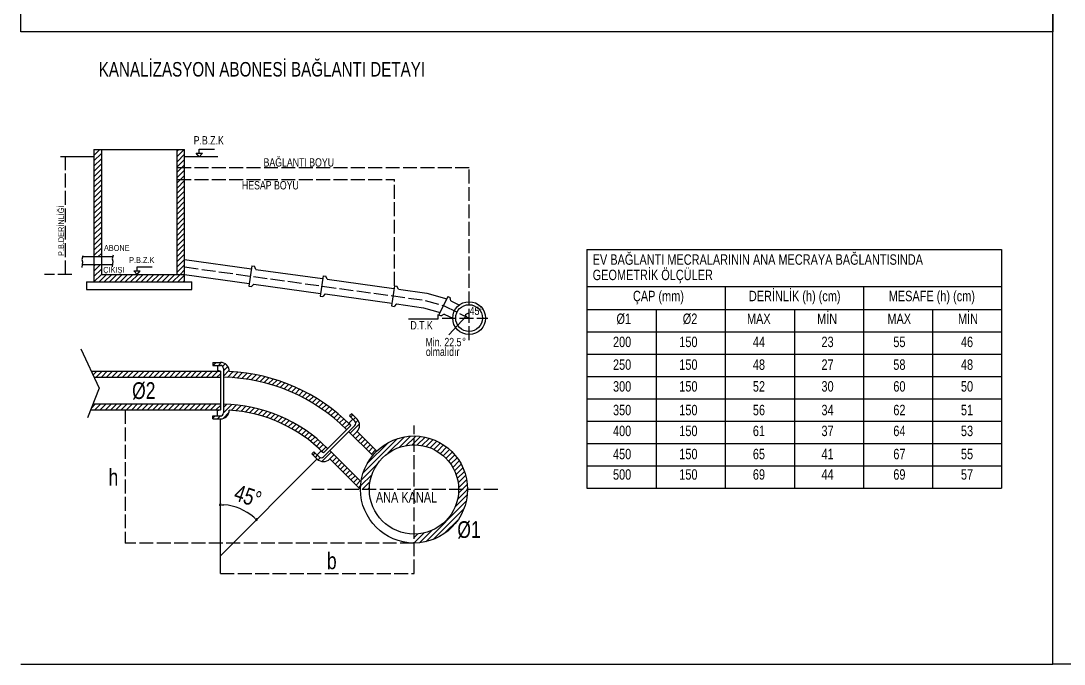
# Model space of a CAD drawing. Header units: centimetres. Extents: x 14449 to 53524, y -19051 to -10746.
# Drawn here: x 22043 to 23844, y -18783 to -17674 of the extents above; entities that cross this region are included whole.
import ezdxf

# ---------------------------------------------------------------- set-up
doc = ezdxf.new("R2010")
doc.units = ezdxf.units.CM
doc.linetypes.add('ACAD_ISO02W100', pattern=[15, 12, -3])
doc.linetypes.add('DASHDOT', pattern=[1, 0.5, -0.25, 0, -0.25])
for name, color, linetype in [('ESYA', 11, 'Continuous'), ('MIYA1', 43, 'Continuous'), ('SIVA', 6, 'Continuous')]:
    doc.layers.add(name, color=color, linetype=linetype)
doc.styles.add('M-UC-100', font='arial.ttf', dxfattribs={"height": 30})

msp = doc.modelspace()

# ---------------------------------------------------------------- linework, layer by layer
at = {"color": 2, "lineweight": 25}
for points in [[(22043.1, -17693.3), (22043.1, -16583.5), (23824.3, -16583.5), (23824.3, -17693.3)], [(23824.3, -16583.5), (25482.9, -16583.5), (25482.9, -18783.5), (23824.3, -18783.5)]]:
    msp.add_lwpolyline(points, close=True, dxfattribs=at)
msp.add_lwpolyline([(22043.1, -18783.5), (23824.3, -18783.5), (23824.3, -17693.3)], dxfattribs=at)
at = {"layer": 'ESYA', "color": 1, "linetype": 'ByBlock'}
for p, q in [((22390.5, -18508.7), (22393.5, -18508.8)), ((22447.5, -18532.3), (22445.4, -18530.2))]:
    msp.add_line(p, q, dxfattribs=at)
for centre, start, end in [((22387.5, -18508.6), 358.0468, 178.0468), ((22387.5, -18508.6), 178.0468, 358.0468), ((22449.7, -18534.3), 136.9532, 316.9532), ((22449.7, -18534.3), 316.9532, 136.9532)]:
    msp.add_arc(centre, 1.5, start, end, dxfattribs=at)
at = {"layer": 'SIVA', "color": 1, "ltscale": 5}
for p, q in [((22169.1, -17896.1), (22169.1, -18124.4)), ((22169.1, -17896.1), (22182, -17896.1)), ((22169.1, -17897.5), (22170.6, -17896.1)), ((22169.1, -17906.6), (22179.6, -17896.1)), ((22182, -17896.1), (22182, -18111.5)), ((22182, -17896.1), (22312.8, -17896.1)), ((22312.8, -18111.5), (22312.8, -17896.1)), ((22312.8, -17896.1), (22325.6, -17896.1)), ((22312.8, -17899), (22315.7, -17896.1)), ((22312.8, -17908), (22324.7, -17896.1)), ((22325.6, -18124.4), (22325.6, -17896.1)), ((22351.1, -17902.2), (22351.1, -17895.5)), ((22351.1, -17895.5), (22377.3, -17895.5)), ((22169.1, -17908.5), (22111.6, -17908.5)), ((22169.1, -17915.7), (22182, -17902.8)), ((22169.1, -17924.7), (22182, -17911.9)), ((22312.8, -17917.1), (22325.6, -17904.3)), ((22312.8, -17926.2), (22325.6, -17913.4)), ((22383.2, -17908.5), (22325.6, -17908.5)), ((22351.1, -17908.5), (22345.6, -17902.2)), ((22345.6, -17902.2), (22356.6, -17902.2)), ((22351.1, -17908.5), (22356.6, -17902.2)), ((22169.1, -17933.8), (22182, -17921)), ((22169.1, -17942.9), (22182, -17930)), ((22312.8, -17935.3), (22320.9, -17927.2)), ((22312.8, -17944.3), (22325.6, -17931.5)), ((22320.9, -17927.2), (22325.6, -17922.4)), ((22169.1, -17951.9), (22182, -17939.1)), ((22169.1, -17961), (22182, -17948.2)), ((22312.8, -17953.4), (22318.6, -17947.6)), ((22312.8, -17962.5), (22325.6, -17949.6)), ((22318.6, -17947.6), (22325.6, -17940.6)), ((22169.1, -17970.1), (22182, -17957.2)), ((22169.1, -17979.1), (22182, -17966.3)), ((22312.8, -17971.5), (22325.6, -17958.7)), ((22312.8, -17980.6), (22325.6, -17967.8)), ((22169.1, -17988.2), (22182, -17975.4)), ((22169.1, -17997.3), (22182, -17984.4)), ((22312.8, -17989.7), (22325.6, -17976.8)), ((22312.8, -17998.7), (22325.6, -17985.9)), ((22169.1, -18006.3), (22182, -17993.5)), ((22169.1, -18015.4), (22182, -18002.6)), ((22312.8, -18007.8), (22325.6, -17995)), ((22312.8, -18016.9), (22325.6, -18004)), ((22169.1, -18024.5), (22182, -18011.7)), ((22169.1, -18033.5), (22182, -18020.7)), ((22312.8, -18025.9), (22325.6, -18013.1)), ((22312.8, -18035), (22325.6, -18022.2)), ((22169.1, -18042.6), (22182, -18029.8)), ((22169.1, -18051.7), (22182, -18038.9)), ((22312.8, -18044.1), (22325.6, -18031.2)), ((22312.8, -18053.1), (22325.6, -18040.3)), ((22169.1, -18060.8), (22182, -18047.9)), ((22169.1, -18069.8), (22182, -18057)), ((22312.8, -18062.2), (22325.6, -18049.4)), ((22312.8, -18071.3), (22325.6, -18058.5)), ((22169.1, -18078.9), (22182, -18066.1)), ((22175.9, -18081.2), (22182, -18075.1)), ((22312.8, -18080.3), (22325.6, -18067.5)), ((22312.8, -18089.4), (22325.6, -18076.6)), ((23020.2, -18068.7), (23735.8, -18068.7)), ((23020.2, -18068.7), (23020.2, -18479.9)), ((23735.8, -18068.7), (23735.8, -18479.9)), ((22150.2, -18079.2), (22148.3, -18085.6)), ((22148.3, -18085.6), (22149.7, -18089.7)), ((22149.7, -18089.7), (22148.5, -18099.4)), ((22201.3, -18095.1), (22149, -18095.1)), ((22201.5, -18081.2), (22149.6, -18081.2)), ((22169.1, -18097), (22171.1, -18095.1)), ((22169.1, -18106.1), (22180.1, -18095.1)), ((22202.6, -18078), (22200.7, -18084.4)), ((22200.7, -18084.4), (22202.1, -18088.5)), ((22202.1, -18088.5), (22200.9, -18098.2)), ((22312.8, -18098.5), (22325.6, -18085.7)), ((22312.8, -18107.6), (22325.6, -18094.7)), ((22325.6, -18085.7), (22440.9, -18101.6)), ((22169.1, -18115.2), (22182, -18102.3)), ((22169.1, -18124.2), (22182, -18111.4)), ((22178.1, -18124.4), (22190.9, -18111.5)), ((22182, -18111.5), (22325.6, -18111.5)), ((22187.1, -18124.4), (22200, -18111.5)), ((22196.2, -18124.4), (22209, -18111.5)), ((22205.3, -18124.4), (22218.1, -18111.5)), ((22214.3, -18124.4), (22227.2, -18111.5)), ((22223.4, -18124.4), (22236.2, -18111.5)), ((22232.5, -18124.4), (22245.3, -18111.5)), ((22243.7, -18111.5), (22238.2, -18105.3)), ((22238.2, -18105.3), (22249.2, -18105.3)), ((22241.6, -18124.4), (22254.4, -18111.5)), ((22243.7, -18098.5), (22269.9, -18098.5)), ((22243.7, -18105.3), (22243.7, -18098.5)), ((22243.7, -18111.5), (22249.2, -18105.3)), ((22250.6, -18124.4), (22263.4, -18111.5)), ((22259.7, -18124.4), (22272.5, -18111.5)), ((22268.8, -18124.4), (22281.6, -18111.5)), ((22277.8, -18124.4), (22290.7, -18111.5)), ((22286.9, -18124.4), (22299.7, -18111.5)), ((22296, -18124.4), (22308.8, -18111.5)), ((22305, -18124.4), (22317.9, -18111.5)), ((22314.1, -18124.4), (22325.6, -18112.9)), ((22317.9, -18111.5), (22325.6, -18103.8)), ((22325.6, -18111.5), (22437.4, -18127.1)), ((22441.6, -18096.9), (22436.7, -18131.8)), ((22441.6, -18096.9), (22446.1, -18097.5)), ((22448.7, -18102.7), (22446.1, -18097.5)), ((22448.7, -18102.7), (22564, -18118.7)), ((22156.3, -18124.4), (22338.4, -18124.4)), ((22156.3, -18124.4), (22156.3, -18137.2)), ((22323.2, -18124.4), (22325.6, -18121.9)), ((22338.4, -18137.2), (22338.4, -18124.4)), ((22436.7, -18131.8), (22441.3, -18132.4)), ((22445.2, -18128.1), (22441.3, -18132.4)), ((22445.2, -18128.1), (22560.5, -18144.1)), ((22564.7, -18114), (22559.8, -18148.9)), ((22564.7, -18114), (22569.2, -18114.6)), ((22571.8, -18119.8), (22569.2, -18114.6)), ((22571.8, -18119.8), (22687.1, -18135.8)), ((22687.7, -18131.1), (22682.9, -18165.9)), ((22687.7, -18131.1), (22692.2, -18131.7)), ((22694.8, -18136.9), (22692.2, -18131.7)), ((22156.3, -18137.2), (22338.4, -18137.2)), ((22559.8, -18148.9), (22564.3, -18149.5)), ((22568.2, -18145.2), (22564.3, -18149.5)), ((22568.2, -18145.2), (22683.5, -18161.2)), ((22694.8, -18136.9), (22743.5, -18143.6)), ((22743.5, -18143.6), (22778.1, -18153.5)), ((22780.2, -18149.3), (22764.7, -18180.9)), ((22780.2, -18149.3), (22784.3, -18151.3)), ((23020.2, -18132.3), (23735.8, -18132.3)), ((23258.7, -18132.3), (23258.7, -18479.9)), ((23497.3, -18132.3), (23497.3, -18479.9)), ((22682.9, -18165.9), (22687.4, -18166.5)), ((22691.3, -18162.3), (22687.4, -18166.5)), ((22691.3, -18162.3), (22738.2, -18168.8)), ((22785.1, -18157), (22784.3, -18151.3)), ((22785.1, -18157), (22800.4, -18164.5)), ((22738.2, -18168.8), (22766.6, -18176.9)), ((22763.2, -18187.8), (22763.2, -18180.7)), ((22764.7, -18180.9), (22768.8, -18182.9)), ((22773.8, -18180), (22768.8, -18182.9)), ((22773.8, -18180), (22789.6, -18187.7)), ((22781.9, -18215.6), (22812.2, -18182.6)), ((23020.2, -18172.1), (23735.8, -18172.1)), ((23139.7, -18172.1), (23139.7, -18479.9)), ((23378.3, -18172.1), (23378.3, -18479.9)), ((23616.8, -18172.1), (23616.8, -18479.9)), ((22711.9, -18187.8), (22763.2, -18187.8)), ((23020.2, -18210.6), (23735.8, -18210.6)), ((22146.6, -18240), (22178, -18307.7)), ((23020.2, -18249), (23735.8, -18249)), ((22374.7, -18263.1), (22387.5, -18263.1)), ((22374.7, -18263.1), (22374.7, -18268.3)), ((22374.7, -18268.3), (22387.5, -18268.3)), ((22374.9, -18268.3), (22380, -18263.1)), ((22382.4, -18268.3), (22382.4, -18277.3)), ((22384, -18268.3), (22389, -18263.2)), ((22391.3, -18270), (22395.8, -18265.5)), ((22392.6, -18277.7), (22400.3, -18270)), ((22392.6, -18273.4), (22392.6, -18350.3)), ((22164.4, -18278.5), (22387.5, -18278.5)), ((22164.7, -18279), (22165.1, -18278.5)), ((22167.5, -18285.2), (22174.2, -18278.5)), ((22169.2, -18288.8), (22387.5, -18288.8)), ((22173, -18288.8), (22183.3, -18278.5)), ((22182.1, -18288.8), (22192.3, -18278.5)), ((22191.1, -18288.8), (22201.4, -18278.5)), ((22200.2, -18288.8), (22210.5, -18278.5)), ((22209.3, -18288.8), (22219.5, -18278.5)), ((22218.3, -18288.8), (22228.6, -18278.5)), ((22227.4, -18288.8), (22237.7, -18278.5)), ((22236.5, -18288.8), (22246.7, -18278.5)), ((22245.6, -18288.8), (22255.8, -18278.5)), ((22254.6, -18288.8), (22264.9, -18278.5)), ((22263.7, -18288.8), (22274, -18278.5)), ((22272.8, -18288.8), (22283, -18278.5)), ((22281.8, -18288.8), (22292.1, -18278.5)), ((22290.9, -18288.8), (22301.2, -18278.5)), ((22300, -18288.8), (22310.2, -18278.5)), ((22309, -18288.8), (22319.3, -18278.5)), ((22318.1, -18288.8), (22328.4, -18278.5)), ((22327.2, -18288.8), (22337.4, -18278.5)), ((22336.2, -18288.8), (22346.5, -18278.5)), ((22345.3, -18288.8), (22355.6, -18278.5)), ((22354.4, -18288.8), (22364.6, -18278.5)), ((22363.4, -18288.8), (22373.7, -18278.5)), ((22372.5, -18288.8), (22382.8, -18278.5)), ((22381.6, -18288.8), (22387.5, -18282.9)), ((22387.5, -18278.5), (22382.4, -18277.3)), ((22387.5, -18278.5), (22387.5, -18345.2)), ((22392.6, -18286.8), (22402.8, -18276.6)), ((22399.5, -18289), (22409.2, -18279.3)), ((22408.1, -18289.5), (22417.6, -18279.9)), ((22416.5, -18290.1), (22425.8, -18280.8)), ((22424.7, -18291), (22433.8, -18281.9)), ((22432.7, -18292.1), (22441.6, -18283.1)), ((22440.5, -18293.4), (22449.3, -18284.6)), ((22448.1, -18294.8), (22456.8, -18286.1)), ((22455.6, -18296.4), (22464.1, -18287.9)), ((22462.9, -18298.1), (22471.3, -18289.7)), ((22470.1, -18300.1), (22478.3, -18291.8)), ((22477.1, -18302.1), (22485.3, -18293.9)), ((23020.2, -18287.5), (23735.8, -18287.5)), ((22178, -18307.7), (22157.9, -18359)), ((22484, -18304.3), (22492.1, -18296.2)), ((22490.7, -18306.6), (22498.7, -18298.6)), ((22497.3, -18309), (22505.3, -18301.1)), ((22503.8, -18311.6), (22511.7, -18303.8)), ((22510.2, -18314.3), (22518, -18306.5)), ((22516.5, -18317.1), (22524.2, -18309.4)), ((22522.6, -18320), (22530.3, -18312.4)), ((22528.7, -18323.1), (22536.3, -18315.5)), ((22534.6, -18326.2), (22542.2, -18318.6)), ((22540.4, -18329.4), (22547.9, -18321.9)), ((22546.1, -18332.8), (22553.6, -18325.3)), ((22551.7, -18336.3), (22559.2, -18328.8)), ((23020.2, -18326), (23735.8, -18326)), ((22163.3, -18345.2), (22387.5, -18345.2)), ((22164.2, -18342.9), (22172.2, -18334.9)), ((22167.3, -18334.9), (22387.5, -18334.9)), ((22171, -18345.2), (22181.2, -18334.9)), ((22180.1, -18345.2), (22190.3, -18334.9)), ((22189.1, -18345.2), (22199.4, -18334.9)), ((22198.2, -18345.2), (22208.5, -18334.9)), ((22207.3, -18345.2), (22217.5, -18334.9)), ((22216.3, -18345.2), (22226.6, -18334.9)), ((22225.4, -18345.2), (22235.7, -18334.9)), ((22234.5, -18345.2), (22244.7, -18334.9)), ((22243.5, -18345.2), (22253.8, -18334.9)), ((22252.6, -18345.2), (22262.9, -18334.9)), ((22261.7, -18345.2), (22271.9, -18334.9)), ((22270.7, -18345.2), (22281, -18334.9)), ((22279.8, -18345.2), (22290.1, -18334.9)), ((22288.9, -18345.2), (22299.1, -18334.9)), ((22297.9, -18345.2), (22308.2, -18334.9)), ((22307, -18345.2), (22317.3, -18334.9)), ((22316.1, -18345.2), (22326.3, -18334.9)), ((22325.2, -18345.2), (22335.4, -18334.9)), ((22334.2, -18345.2), (22344.5, -18334.9)), ((22343.3, -18345.2), (22353.6, -18334.9)), ((22352.4, -18345.2), (22362.6, -18334.9)), ((22361.4, -18345.2), (22371.7, -18334.9)), ((22370.5, -18345.2), (22380.8, -18334.9)), ((22379.6, -18345.2), (22387.5, -18337.3)), ((22387.5, -18345.2), (22382.4, -18346.4)), ((22382.4, -18355.5), (22382.4, -18346.4)), ((22392.6, -18341.2), (22398.7, -18335.2)), ((22392.6, -18350.3), (22407.2, -18335.7)), ((22406.1, -18345.9), (22415.5, -18336.4)), ((22414.4, -18346.6), (22423.6, -18337.4)), ((22422.5, -18347.6), (22431.5, -18338.7)), ((22430.3, -18348.9), (22439.1, -18340.1)), ((22437.9, -18350.3), (22446.6, -18341.7)), ((22445.4, -18352), (22453.8, -18343.5)), ((22452.6, -18353.8), (22460.9, -18345.5)), ((22459.7, -18355.8), (22467.9, -18347.6)), ((22557.3, -18339.8), (22564.7, -18332.4)), ((22562.7, -18343.5), (22570, -18336.1)), ((22568, -18347.2), (22575.3, -18339.9)), ((22573.2, -18351.1), (22580.5, -18343.8)), ((22578.3, -18355), (22585.6, -18347.7)), ((22374.7, -18355.5), (22387.5, -18355.5)), ((22374.7, -18360.6), (22374.7, -18355.5)), ((22374.7, -18359.2), (22378.4, -18355.5)), ((22374.7, -18360.6), (22387.5, -18360.6)), ((22382.3, -18360.6), (22387.4, -18355.5)), ((22387.5, -18627.2), (22387.5, -18360.6)), ((22392.1, -18359.9), (22402.2, -18349.8)), ((22466.6, -18358), (22474.6, -18349.9)), ((22473.3, -18360.3), (22481.3, -18352.3)), ((22479.9, -18362.8), (22487.7, -18354.9)), ((22486.3, -18365.4), (22494.1, -18357.6)), ((22492.6, -18368.2), (22500.3, -18360.5)), ((22498.7, -18371.1), (22506.4, -18363.5)), ((22583.3, -18359.1), (22590.6, -18351.8)), ((22588.2, -18363.2), (22595.5, -18356)), ((22593.1, -18367.5), (22600.3, -18360.2)), ((22597.8, -18371.8), (22605.1, -18364.6)), ((22616.1, -18360.8), (22609.7, -18367.2)), ((22614.3, -18351.8), (22610.6, -18355.4)), ((22610.6, -18355.4), (22619.7, -18364.5)), ((22612.4, -18357.2), (22616.1, -18353.6)), ((22614.3, -18351.8), (22623.3, -18360.8)), ((22617, -18361.7), (22620.6, -18358.1)), ((22621, -18366.7), (22625, -18362.8)), ((23020.2, -18364.5), (23735.8, -18364.5)), ((22504.7, -18374.2), (22512.3, -18366.6)), ((22510.6, -18377.4), (22518.1, -18369.9)), ((22516.3, -18380.7), (22523.8, -18373.3)), ((22522, -18384.2), (22529.4, -18376.8)), ((22527.4, -18387.8), (22534.8, -18380.4)), ((22619.7, -18371.7), (22565.3, -18426.1)), ((22612.4, -18371.7), (22565.3, -18418.9)), ((22602.4, -18376.2), (22609.7, -18369)), ((22605.2, -18379), (22605.2, -18379)), ((22608.8, -18382.6), (22650.3, -18423.7)), ((22612.4, -18371.7), (22609.7, -18367.2)), ((22611.6, -18385.3), (22627.6, -18369.2)), ((22616.1, -18389.8), (22623.9, -18382)), ((22623.4, -18382.6), (22657.3, -18416.2)), ((22532.8, -18391.5), (22540.2, -18384.1)), ((22538.1, -18395.3), (22545.4, -18388)), ((22543.2, -18399.2), (22550.5, -18391.9)), ((22548.2, -18403.3), (22555.5, -18396)), ((22553.1, -18407.5), (22560.4, -18400.2)), ((22620.7, -18394.3), (22627.9, -18387)), ((22625.2, -18398.8), (22632.5, -18391.6)), ((22629.8, -18403.3), (22637, -18396.1)), ((22633.9, -18453.6), (22692.9, -18394.6)), ((22634.3, -18407.8), (22641.6, -18400.6)), ((22640.9, -18437.5), (22676.8, -18401.6)), ((22676.7, -18419.9), (22705.1, -18391.5)), ((22695.8, -18409.9), (22715.4, -18390.2)), ((22708.1, -18406.6), (22721.7, -18393.1)), ((22721.7, -18393.1), (22724.7, -18390.1)), ((22721.7, -18402.1), (22733.1, -18390.7)), ((22727.3, -18405.6), (22740.8, -18392)), ((22735.3, -18406.6), (22748.1, -18393.9)), ((22742.7, -18408.3), (22754.8, -18396.2)), ((22749.5, -18410.6), (22761.2, -18398.9)), ((22755.8, -18413.4), (22767.1, -18402)), ((22545.3, -18420.7), (22549, -18417.1)), ((22547.1, -18422.5), (22550.8, -18418.9)), ((22549, -18417.1), (22558, -18426.1)), ((22554.4, -18422.5), (22560.8, -18416.1)), ((22557.9, -18411.7), (22565.1, -18404.5)), ((22565.3, -18418.9), (22560.8, -18416.1)), ((22562.5, -18416.2), (22569.8, -18408.9)), ((22562.8, -18434.1), (22578.9, -18417.9)), ((22576.2, -18415.2), (22630.3, -18468.9)), ((22638.9, -18412.4), (22646.1, -18405.1)), ((22643.4, -18416.9), (22650.7, -18409.6)), ((22648, -18421.4), (22655.2, -18414.1)), ((22718.3, -18405.5), (22721.7, -18402.1)), ((22761.6, -18416.6), (22772.8, -18405.4)), ((22767.1, -18420.2), (22778, -18409.2)), ((22772.1, -18424.2), (22783, -18413.3)), ((22776.8, -18428.6), (22787.6, -18417.8)), ((23020.2, -18402.9), (23735.8, -18402.9)), ((22554.7, -18429.4), (22387.5, -18596.6)), ((22545.3, -18420.7), (22554.4, -18429.8)), ((22551.7, -18427), (22555.3, -18423.4)), ((22556.4, -18431.4), (22560.3, -18427.4)), ((22575.6, -18430.3), (22583.5, -18422.4)), ((22576.2, -18429.7), (22629.3, -18482.3)), ((22580.8, -18434.2), (22588, -18427)), ((22585.3, -18438.7), (22592.6, -18431.5)), ((22589.9, -18443.2), (22597.1, -18436)), ((22630.8, -18465.8), (22659.2, -18437.4)), ((22781, -18433.4), (22792, -18422.5)), ((22784.9, -18438.6), (22796, -18427.6)), ((22788.5, -18444.2), (22799.7, -18432.9)), ((22594.4, -18447.8), (22601.7, -18440.5)), ((22599, -18452.3), (22606.2, -18445)), ((22603.5, -18456.8), (22610.8, -18449.5)), ((22608.1, -18461.3), (22615.3, -18454)), ((22791.5, -18450.1), (22803, -18438.7)), ((22794.2, -18456.6), (22806, -18444.8)), ((22796.3, -18463.5), (22808.6, -18451.2)), ((23020.2, -18441.4), (23735.8, -18441.4)), ((22612.6, -18465.8), (22619.9, -18458.6)), ((22617.2, -18470.3), (22624.4, -18463.1)), ((22621.7, -18474.8), (22629, -18467.6)), ((22629.5, -18476.1), (22649.2, -18456.5)), ((22632.4, -18482.3), (22645.9, -18468.8)), ((22797.8, -18471.1), (22810.8, -18458.1)), ((22798.5, -18479.4), (22812.4, -18465.5)), ((22804.7, -18482.3), (22813.6, -18473.5)), ((22626.3, -18479.4), (22629.5, -18476.1)), ((22641.4, -18482.3), (22644.8, -18479)), ((22792.3, -18512.9), (22813.5, -18491.6)), ((22796.7, -18499.4), (22813.7, -18482.3)), ((22798.3, -18488.7), (22804.7, -18482.3)), ((22813.7, -18482.3), (22814, -18482.1)), ((23020.2, -18479.9), (23735.8, -18479.9)), ((22741.8, -18572.5), (22811.8, -18502.5)), ((22754.7, -18568.6), (22807.9, -18515.4)), ((22773.8, -18558.5), (22797.8, -18534.5)), ((22721.7, -18574.4), (22738.7, -18557.4)), ((22721.7, -18565.4), (22728, -18559)), ((22730.9, -18574.2), (22752.2, -18553))]:
    msp.add_line(p, q, dxfattribs=at)
at = {"layer": 'SIVA', "color": 1, "linetype": 'ACAD_ISO02W100', "ltscale": 2}
for p, q in [((22120.4, -18111.5), (22120.4, -17908.5)), ((22312.8, -17927.2), (22816.7, -17927.2)), ((22816.7, -18224.7), (22816.7, -17927.2)), ((22312.8, -17947.6), (22687.7, -17947.6)), ((22687.7, -18131.1), (22687.7, -17947.6)), ((22131.1, -18111.5), (22083.7, -18111.5)), ((22325.6, -18098.6), (22740.8, -18156.2)), ((22740.8, -18156.2), (22773.5, -18165.6)), ((22773.5, -18165.6), (22816.7, -18186.8)), ((22770.2, -18186.8), (22849.3, -18186.8)), ((22223.1, -18345.2), (22223.1, -18574.7)), ((22721.7, -18627.2), (22721.7, -18371.7)), ((22866.4, -18482.3), (22545.1, -18482.3)), ((22721.7, -18574.7), (22223.1, -18574.7)), ((22387.5, -18627.2), (22721.7, -18627.2))]:
    msp.add_line(p, q, dxfattribs=at)
at = {"layer": 'SIVA', "color": 1, "ltscale": 5}
for centre, radius in [((22816.7, -18186.8), 28.3), ((22816.7, -18186.8), 23.1), ((22721.7, -18482.3), 92.3), ((22721.7, -18482.3), 77)]:
    msp.add_circle(centre, radius, dxfattribs=at)
for centre, radius, start, end in [((22816.7, -18186.8), 8.03, 90, 153.8633), ((22387.5, -18278.5), 15.4, 358.6137, 90), ((22387.5, -18273.4), 5.13, 0, 90), ((22387.5, -18596.6), 307.8, 45, 89.045), ((22387.5, -18596.6), 318.1, 45, 87.2274), ((22387.5, -18345.2), 15.4, 270, 358.2458), ((22387.5, -18596.6), 261.6, 45, 88.8765), ((22387.5, -18596.6), 251.4, 45, 86.4915), ((22387.5, -18350.3), 5.13, 270, 0), ((22616.1, -18368.1), 5.13, 315, 45), ((22612.4, -18371.7), 15.4, 315.2476, 45), ((22565.3, -18418.9), 15.4, 225, 315.2453), ((22561.7, -18422.5), 5.13, 225, 315), ((22387.5, -18596.6), 88, 48.9065, 86.0935)]:
    msp.add_arc(centre, radius, start, end, dxfattribs=at)

# ---------------------------------------------------------------- texts
at = {"layer": 'MIYA1', "linetype": 'DASHDOT', "style": 'M-UC-100', "width": 0.75}
for s, height, p in [('KANALİZASYON ABONESİ BAĞLANTI DETAYI', 25, (22177.5, -17770.2)), ('P.B.Z.K', 14.4, (22341.4, -17887.4)), ('BAĞLANTI BOYU', 14.4, (22462, -17925.5)), ('HESAP BOYU', 14.4, (22424.7, -17964.9)), ('ABONE', 10.08, (22186.5, -18070.8)), ('EV BAĞLANTI MECRALARININ ANA MECRAYA BAĞLANTISINDA', 18, (23030, -18094.8)), ('P.B.Z.K', 10.08, (22230, -18091.7)), ('ÇIKIŞI', 10.08, (22185.3, -18108.6)), ('GEOMETRİK ÖLÇÜLER', 18, (23030, -18121.3)), ('ÇAP (mm)', 18, (23099.5, -18157.7)), ('DERİNLİK (h) (cm)', 18, (23299.6, -18157.7)), ('MESAFE (h) (cm)', 18, (23541, -18157.7)), ('45', 14.4, (22817.7, -18181.5)), ('o', 7.2, (22835.6, -18172.7)), ('%%C1', 18, (23071.1, -18196.9)), ('%%C2', 18, (23185.5, -18196.9)), ('MAX', 18, (23296.3, -18196.9)), ('MİN', 18, (23417.3, -18196.9)), ('MAX', 18, (23538.7, -18196.9)), ('MİN', 18, (23660.5, -18196.9)), ('D.T.K', 14.4, (22715.5, -18206.4)), ('Min. 22.5', 14.4, (22741.4, -18235.3)), ('o', 7.2, (22805.3, -18226.1)), ('200', 18, (23065.1, -18236.8)), ('150', 18, (23179.5, -18236.8)), ('44', 18, (23306.5, -18236.8)), ('23', 18, (23424.9, -18236.8)), ('55', 18, (23548.9, -18236.8)), ('46', 18, (23665.6, -18236.8)), ('olmalıdır', 14.4, (22742.1, -18252)), ('250', 18, (23065.1, -18276)), ('150', 18, (23179.5, -18276)), ('48', 18, (23306.5, -18276)), ('27', 18, (23424.9, -18276)), ('58', 18, (23548.9, -18276)), ('48', 18, (23665.6, -18276)), ('300', 18, (23065.1, -18313.5)), ('150', 18, (23179.5, -18313.5)), ('52', 18, (23306.5, -18313.5)), ('30', 18, (23424.9, -18313.5)), ('60', 18, (23548.9, -18313.5)), ('50', 18, (23665.6, -18313.5)), ('350', 18, (23065.1, -18354.3)), ('150', 18, (23179.5, -18354.3)), ('56', 18, (23306.5, -18354.3)), ('34', 18, (23424.9, -18354.3)), ('62', 18, (23548.9, -18354.3)), ('51', 18, (23665.6, -18354.3)), ('400', 18, (23065.1, -18390.3)), ('150', 18, (23179.5, -18390.3)), ('61', 18, (23306.5, -18390.3)), ('37', 18, (23424.9, -18390.3)), ('64', 18, (23548.9, -18390.3)), ('53', 18, (23665.6, -18390.3)), ('450', 18, (23065.1, -18430.2)), ('150', 18, (23179.5, -18430.2)), ('65', 18, (23306.5, -18430.2)), ('41', 18, (23424.9, -18430.2)), ('67', 18, (23548.9, -18430.2)), ('55', 18, (23665.6, -18430.2)), ('500', 18, (23065.1, -18465.4)), ('150', 18, (23179.5, -18465.4)), ('69', 18, (23306.5, -18465.4)), ('44', 18, (23424.9, -18465.4)), ('69', 18, (23548.9, -18465.4)), ('57', 18, (23665.6, -18465.4)), ('ANA KANAL', 18, (22655.8, -18504.8))]:
    msp.add_text(s, height=height, dxfattribs=at).set_placement(p)
for s, height, rotation, p in [('P.B.DERİNLİĞİ', 10.08, 90, (22117.6, -18079.7)), ('%%C2', 28.8, 0.295, (22235.2, -18326.3)), ('h', 28.8, 0.295, (22194.5, -18475.7)), ('45°', 28.8, 341.3371, (22408.8, -18500)), ('%%C1', 28.8, 0.295, (22796.5, -18565.9)), ('b', 28.8, 0.295, (22571.4, -18619.8))]:
    msp.add_text(s, height=height, rotation=rotation, dxfattribs=at).set_placement(p)

doc.saveas('drawing.dxf')
